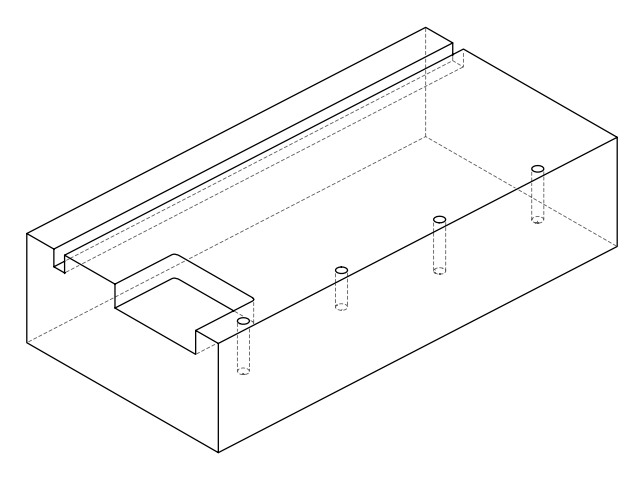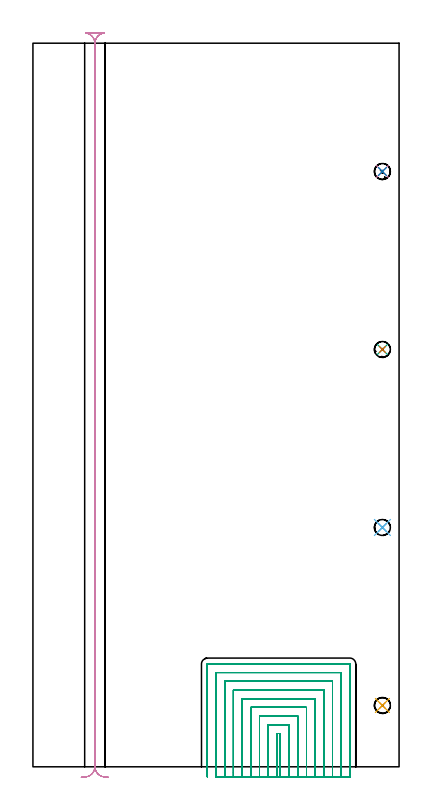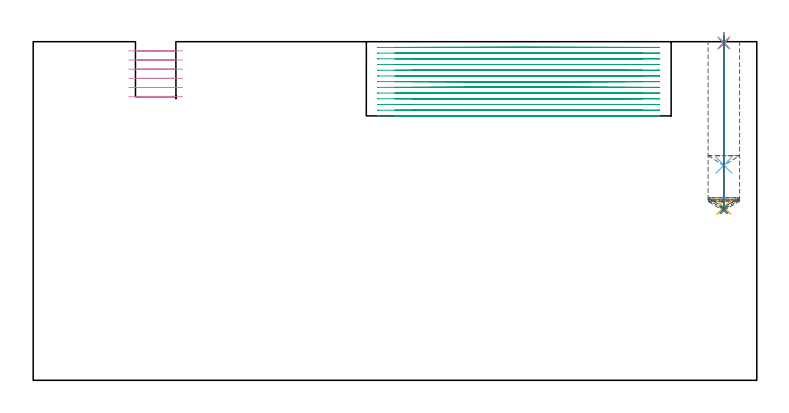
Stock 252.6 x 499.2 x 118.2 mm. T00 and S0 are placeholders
(PLAN: 10 operations, 3 tool changes, 73.3 min)
(1 SPOT_DRILL | STEP1POCKET | NXT0321_9005460120000 | 0.03 min | 0 mm3)
(2 SPOT_DRILL_1 | STEP1POCKET_1 | NXT0321_9005460120000 | 0.03 min | 1 mm3)
(3 SPOT_DRILL_2 | STEP1POCKET_2 | NXT0321_9005460120000 | 0.03 min | 1 mm3)
(4 SPOT_DRILL_3 | STEP1POCKET_3 | NXT0321_9005460120000 | 0.03 min | 3 mm3)
(5 DRILL_BLIND_HOLE_INTO_CENTER | STEP1POCKET | UGT0301_505 | 0.24 min | 5251 mm3)
(6 DRILL_BLIND_HOLE_INTO_CENTER_1 | STEP1POCKET_1 | UGT0301_505 | 0.18 min | 3862 mm3)
(7 DRILL_BLIND_HOLE_INTO_CENTER_2 | STEP1POCKET_2 | UGT0301_505 | 0.25 min | 5367 mm3)
(8 DRILL_BLIND_HOLE_INTO_CENTER_3 | STEP1POCKET_3 | UGT0301_505 | 0.24 min | 5318 mm3)
(9 MILL_SLOT | SLOT_PARTIAL_RECTANGULAR | NXT0201_009 | Follow Part, ap 2, ae 75% | 59.5 min | 206535 mm3)
(10 MILL_RECTANGULAR_SLOT | SLOT_RECTANGULAR | UGT0201_132 | Follow Part, ap 3.5, ae 75% | 12.79 min | 135165 mm3)
(TOOL NXT0321_9005460120000 | NC Spot Drill, 142deg, 12mm, Carbide, Uncoated | D12 PA142 FL30 Z2)
(TOOL UGT0301_505 | Carbide Drill 11.0 mm | D11 PA118 FL94 Z2)
(TOOL NXT0201_009 | ENDMILL 8mm [2P460-0800-NA 1630] | D8 FL26 Z6)
(TOOL UGT0201_132 | Carbide End Mill 14.0 | D14 FL30 Z4)
(OP 1 SPOT_DRILL)
G17 G21 G94 G90
T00 M6
G54
G17 G0 G90 X241.1 Y42.3 S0 M3
G43 Z128.2 H0
G94 G81 G98 Z117.727 F250. R121.2
G80
M5
M2
(OP 2 SPOT_DRILL_1)
G17 G21 G94 G90
T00 M6
G54
G17 G0 G90 X241.1 Y165.1 S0 M3
G43 Z128.2 H0
G94 G81 G98 Z117.727 F250. R121.2
G80
M5
M2
(OP 3 SPOT_DRILL_2)
G17 G21 G94 G90
T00 M6
G54
G17 G0 G90 X241.1 Y287.9 S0 M3
G43 Z128.2 H0
G94 G81 G98 Z117.727 F250. R121.2
G80
M5
M2
(OP 4 SPOT_DRILL_3)
G17 G21 G94 G90
T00 M6
G54
G17 G0 G90 X241.1 Y410.7 S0 M3
G43 Z128.2 H0
G94 G81 G98 Z117.727 F250. R121.2
G80
M5
M2
(OP 5 DRILL_BLIND_HOLE_INTO_CENTER)
G17 G21 G94 G90
T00 M6
G54
G17 G0 G90 X241.1 Y42.3 S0 M3
G43 Z128.2 H0
G94 G81 G98 Z60.4 F250. R120.2
G80
M5
M2
(OP 6 DRILL_BLIND_HOLE_INTO_CENTER_1)
G17 G21 G94 G90
T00 M6
G54
G17 G0 G90 X241.1 Y165.1 S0 M3
G43 Z128.2 H0
G94 G81 G98 Z75.1 F250. R120.2
G80
M5
M2
(OP 7 DRILL_BLIND_HOLE_INTO_CENTER_2)
G17 G21 G94 G90
T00 M6
G54
G17 G0 G90 X241.1 Y287.9 S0 M3
G43 Z128.2 H0
G94 G81 G98 Z59.2 F250. R120.2
G80
M5
M2
(OP 8 DRILL_BLIND_HOLE_INTO_CENTER_3)
G17 G21 G94 G90
T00 M6
G54
G17 G0 G90 X241.1 Y410.7 S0 M3
G43 Z128.2 H0
G94 G81 G98 Z59.7 F250. R120.2
G80
M5
M2
(OP 9 MILL_SLOT)
G17 G21 G94 G90
T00 M6
G54
G17 G0 G90 X170.7 Y-7. S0 M3
G43 Z128.2 H1
Z116.208
G94 G1 Y-4. F250.
Y23. F500.
X168.3
Y-4.
Y-7. F250.
X176.7
Y-4.
Y29. F500.
X162.3
Y-4.
Y-7. F250.
X182.7
Y-4.
Y35. F500.
X156.3
Y-4.
Y-7. F250.
X188.7
Y-4.
Y41. F500.
X150.3
Y-4.
Y-7. F250.
X194.7
Y-4.
Y47. F500.
X144.3
Y-4.
Y-7. F250.
X200.7
Y-4.
Y53. F500.
X138.3
Y-4.
Y-7. F250.
X206.7
Y-4.
Y59. F500.
X132.3
Y-4.
Y-7. F250.
X212.7
Y-4.
Y65. F500.
X126.3
Y-4.
Y-7. F250.
X218.7
Y-4.
Y70.9 F500.
X218.695 Y70.955
X218.655 Y70.995
X218.6 Y71.
X120.4
X120.345 Y70.995
X120.305 Y70.955
X120.3 Y70.9
Y-4.
Y-7. F250.
G0 X170.7 Z114.215
G1 Y-4.
Y23. F500.
X168.3
Y-4.
Y-7. F250.
X176.7
Y-4.
Y29. F500.
X162.3
Y-4.
Y-7. F250.
X182.7
Y-4.
Y35. F500.
X156.3
Y-4.
Y-7. F250.
X188.7
Y-4.
Y41. F500.
X150.3
Y-4.
Y-7. F250.
X194.7
Y-4.
Y47. F500.
X144.3
Y-4.
Y-7. F250.
X200.7
Y-4.
Y53. F500.
X138.3
Y-4.
Y-7. F250.
X206.7
Y-4.
Y59. F500.
X132.3
Y-4.
Y-7. F250.
X212.7
Y-4.
Y65. F500.
X126.3
Y-4.
Y-7. F250.
X218.7
Y-4.
Y70.9 F500.
X218.695 Y70.955
X218.655 Y70.995
X218.6 Y71.
X120.4
X120.345 Y70.995
X120.305 Y70.955
X120.3 Y70.9
Y-4.
Y-7. F250.
G0 X170.7 Z112.223
G1 Y-4.
Y23. F500.
X168.3
Y-4.
Y-7. F250.
X176.7
Y-4.
Y29. F500.
X162.3
Y-4.
Y-7. F250.
X182.7
Y-4.
Y35. F500.
X156.3
Y-4.
Y-7. F250.
X188.7
Y-4.
Y41. F500.
X150.3
Y-4.
Y-7. F250.
X194.7
Y-4.
Y47. F500.
X144.3
Y-4.
Y-7. F250.
X200.7
Y-4.
Y53. F500.
X138.3
Y-4.
Y-7. F250.
X206.7
Y-4.
Y59. F500.
X132.3
Y-4.
Y-7. F250.
X212.7
Y-4.
Y65. F500.
X126.3
Y-4.
Y-7. F250.
X218.7
Y-4.
Y70.9 F500.
X218.695 Y70.955
X218.655 Y70.995
X218.6 Y71.
X120.4
X120.345 Y70.995
X120.305 Y70.955
X120.3 Y70.9
Y-4.
Y-7. F250.
G0 X170.7 Z110.231
G1 Y-4.
Y23. F500.
X168.3
Y-4.
Y-7. F250.
X176.7
Y-4.
Y29. F500.
X162.3
Y-4.
Y-7. F250.
X182.7
Y-4.
Y35. F500.
X156.3
Y-4.
Y-7. F250.
X188.7
Y-4.
Y41. F500.
X150.3
Y-4.
Y-7. F250.
X194.7
Y-4.
Y47. F500.
X144.3
Y-4.
Y-7. F250.
X200.7
Y-4.
Y53. F500.
X138.3
Y-4.
Y-7. F250.
X206.7
Y-4.
Y59. F500.
X132.3
Y-4.
Y-7. F250.
X212.7
Y-4.
Y65. F500.
X126.3
Y-4.
Y-7. F250.
X218.7
Y-4.
Y70.9 F500.
X218.695 Y70.955
X218.655 Y70.995
X218.6 Y71.
X120.4
X120.345 Y70.995
X120.305 Y70.955
X120.3 Y70.9
Y-4.
Y-7. F250.
G0 X170.7 Z108.238
G1 Y-4.
Y23. F500.
X168.3
Y-4.
Y-7. F250.
X176.7
Y-4.
Y29. F500.
X162.3
Y-4.
Y-7. F250.
X182.7
Y-4.
Y35. F500.
X156.3
Y-4.
Y-7. F250.
X188.7
Y-4.
Y41. F500.
X150.3
Y-4.
Y-7. F250.
X194.7
Y-4.
Y47. F500.
X144.3
Y-4.
Y-7. F250.
X200.7
Y-4.
Y53. F500.
X138.3
Y-4.
Y-7. F250.
X206.7
Y-4.
Y59. F500.
X132.3
Y-4.
Y-7. F250.
X212.7
Y-4.
Y65. F500.
X126.3
Y-4.
Y-7. F250.
X218.7
Y-4.
Y70.9 F500.
X218.695 Y70.955
X218.655 Y70.995
X218.6 Y71.
X120.4
X120.345 Y70.995
X120.305 Y70.955
X120.3 Y70.9
Y-4.
Y-7. F250.
G0 X170.7 Z106.246
G1 Y-4.
Y23. F500.
X168.3
Y-4.
Y-7. F250.
X176.7
Y-4.
Y29. F500.
X162.3
Y-4.
Y-7. F250.
X182.7
Y-4.
Y35. F500.
X156.3
Y-4.
Y-7. F250.
X188.7
Y-4.
Y41. F500.
X150.3
Y-4.
Y-7. F250.
X194.7
Y-4.
Y47. F500.
X144.3
Y-4.
Y-7. F250.
X200.7
Y-4.
Y53. F500.
X138.3
Y-4.
Y-7. F250.
X206.7
Y-4.
Y59. F500.
X132.3
Y-4.
Y-7. F250.
X212.7
Y-4.
Y65. F500.
X126.3
Y-4.
Y-7. F250.
X218.7
Y-4.
Y70.9 F500.
X218.695 Y70.955
X218.655 Y70.995
X218.6 Y71.
X120.4
X120.345 Y70.995
X120.305 Y70.955
X120.3 Y70.9
Y-4.
Y-7. F250.
G0 X170.7 Z104.254
G1 Y-4.
Y23. F500.
X168.3
Y-4.
Y-7. F250.
X176.7
Y-4.
Y29. F500.
X162.3
Y-4.
Y-7. F250.
X182.7
Y-4.
Y35. F500.
X156.3
Y-4.
Y-7. F250.
X188.7
Y-4.
Y41. F500.
X150.3
Y-4.
Y-7. F250.
X194.7
Y-4.
Y47. F500.
X144.3
Y-4.
Y-7. F250.
X200.7
Y-4.
Y53. F500.
X138.3
Y-4.
Y-7. F250.
X206.7
Y-4.
Y59. F500.
X132.3
Y-4.
Y-7. F250.
X212.7
Y-4.
Y65. F500.
X126.3
Y-4.
Y-7. F250.
X218.7
Y-4.
Y70.9 F500.
X218.695 Y70.955
X218.655 Y70.995
X218.6 Y71.
X120.4
X120.345 Y70.995
X120.305 Y70.955
X120.3 Y70.9
Y-4.
Y-7. F250.
G0 X170.7 Z102.261
G1 Y-4.
Y23. F500.
X168.3
Y-4.
Y-7. F250.
X176.7
Y-4.
Y29. F500.
X162.3
Y-4.
Y-7. F250.
X182.7
Y-4.
Y35. F500.
X156.3
Y-4.
Y-7. F250.
X188.7
Y-4.
Y41. F500.
X150.3
Y-4.
Y-7. F250.
X194.7
Y-4.
Y47. F500.
X144.3
Y-4.
Y-7. F250.
X200.7
Y-4.
Y53. F500.
X138.3
Y-4.
Y-7. F250.
X206.7
Y-4.
Y59. F500.
X132.3
Y-4.
Y-7. F250.
X212.7
Y-4.
Y65. F500.
X126.3
Y-4.
Y-7. F250.
X218.7
Y-4.
Y70.9 F500.
X218.695 Y70.955
X218.655 Y70.995
X218.6 Y71.
X120.4
X120.345 Y70.995
X120.305 Y70.955
X120.3 Y70.9
Y-4.
Y-7. F250.
G0 X170.7 Z100.269
G1 Y-4.
Y23. F500.
X168.3
Y-4.
Y-7. F250.
X176.7
Y-4.
Y29. F500.
X162.3
Y-4.
Y-7. F250.
X182.7
Y-4.
Y35. F500.
X156.3
Y-4.
Y-7. F250.
X188.7
Y-4.
Y41. F500.
X150.3
Y-4.
Y-7. F250.
X194.7
Y-4.
Y47. F500.
X144.3
Y-4.
Y-7. F250.
X200.7
Y-4.
Y53. F500.
X138.3
Y-4.
Y-7. F250.
X206.7
Y-4.
Y59. F500.
X132.3
Y-4.
Y-7. F250.
X212.7
Y-4.
Y65. F500.
X126.3
Y-4.
Y-7. F250.
X218.7
Y-4.
Y70.9 F500.
X218.695 Y70.955
X218.655 Y70.995
X218.6 Y71.
X120.4
X120.345 Y70.995
X120.305 Y70.955
X120.3 Y70.9
Y-4.
Y-7. F250.
G0 X170.7 Z98.277
G1 Y-4.
Y23. F500.
X168.3
Y-4.
Y-7. F250.
X176.7
Y-4.
Y29. F500.
X162.3
Y-4.
Y-7. F250.
X182.7
Y-4.
Y35. F500.
X156.3
Y-4.
Y-7. F250.
X188.7
Y-4.
Y41. F500.
X150.3
Y-4.
Y-7. F250.
X194.7
Y-4.
Y47. F500.
X144.3
Y-4.
Y-7. F250.
X200.7
Y-4.
Y53. F500.
X138.3
Y-4.
Y-7. F250.
X206.7
Y-4.
Y59. F500.
X132.3
Y-4.
Y-7. F250.
X212.7
Y-4.
Y65. F500.
X126.3
Y-4.
Y-7. F250.
X218.7
Y-4.
Y70.9 F500.
X218.695 Y70.955
X218.655 Y70.995
X218.6 Y71.
X120.4
X120.345 Y70.995
X120.305 Y70.955
X120.3 Y70.9
Y-4.
Y-7. F250.
G0 X170.7 Z96.285
G1 Y-4.
Y23. F500.
X168.3
Y-4.
Y-7. F250.
X176.7
Y-4.
Y29. F500.
X162.3
Y-4.
Y-7. F250.
X182.7
Y-4.
Y35. F500.
X156.3
Y-4.
Y-7. F250.
X188.7
Y-4.
Y41. F500.
X150.3
Y-4.
Y-7. F250.
X194.7
Y-4.
Y47. F500.
X144.3
Y-4.
Y-7. F250.
X200.7
Y-4.
Y53. F500.
X138.3
Y-4.
Y-7. F250.
X206.7
Y-4.
Y59. F500.
X132.3
Y-4.
Y-7. F250.
X212.7
Y-4.
Y65. F500.
X126.3
Y-4.
Y-7. F250.
X218.7
Y-4.
Y70.9 F500.
X218.695 Y70.955
X218.655 Y70.995
X218.6 Y71.
X120.4
X120.345 Y70.995
X120.305 Y70.955
X120.3 Y70.9
Y-4.
Y-7. F250.
G0 X170.7 Z94.292
G1 Y-4.
Y23. F500.
X168.3
Y-4.
Y-7. F250.
X176.7
Y-4.
Y29. F500.
X162.3
Y-4.
Y-7. F250.
X182.7
Y-4.
Y35. F500.
X156.3
Y-4.
Y-7. F250.
X188.7
Y-4.
Y41. F500.
X150.3
Y-4.
Y-7. F250.
X194.7
Y-4.
Y47. F500.
X144.3
Y-4.
Y-7. F250.
X200.7
Y-4.
Y53. F500.
X138.3
Y-4.
Y-7. F250.
X206.7
Y-4.
Y59. F500.
X132.3
Y-4.
Y-7. F250.
X212.7
Y-4.
Y65. F500.
X126.3
Y-4.
Y-7. F250.
X218.7
Y-4.
Y70.9 F500.
X218.695 Y70.955
X218.655 Y70.995
X218.6 Y71.
X120.4
X120.345 Y70.995
X120.305 Y70.955
X120.3 Y70.9
Y-4.
Y-7. F250.
G0 X170.7 Z92.3
G1 Y-4.
Y23. F500.
X168.3
Y-4.
Y-7. F250.
X176.7
Y-4.
Y29. F500.
X162.3
Y-4.
Y-7. F250.
X182.7
Y-4.
Y35. F500.
X156.3
Y-4.
Y-7. F250.
X188.7
Y-4.
Y41. F500.
X150.3
Y-4.
Y-7. F250.
X194.7
Y-4.
Y47. F500.
X144.3
Y-4.
Y-7. F250.
X200.7
Y-4.
Y53. F500.
X138.3
Y-4.
Y-7. F250.
X206.7
Y-4.
Y59. F500.
X132.3
Y-4.
Y-7. F250.
X212.7
Y-4.
Y65. F500.
X126.3
Y-4.
Y-7. F250.
X218.7
Y-4.
Y70.9 F500.
X218.695 Y70.955
X218.655 Y70.995
X218.6 Y71.
X120.4
X120.345 Y70.995
X120.305 Y70.955
X120.3 Y70.9
Y-4.
Y-7. F250.
G0 Z128.2
M5
M2
(OP 10 MILL_RECTANGULAR_SLOT)
G17 G21 G94 G90
T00 M6
G54
G17 G0 G90 X52.14 Y-7.247 S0 M3
G43 Z128.2 H0
Z115.
G94 G1 X49.153 Y-6.97 F250.
G2 X42.8 Y0. R7. F500.
G1 Y499.2
G2 X49.152 Y506.17 R7.
G1 Y506.2
X36.348
Y506.17
G2 X42.7 Y499.2 R7.
G1 Y0.
G2 X36.347 Y-6.97 R7.
G1 X33.36 Y-7.247 F250.
G0 X52.14 Z111.8
G1 X49.153 Y-6.97
G2 X42.8 Y0. R7. F500.
G1 Y499.2
G2 X49.152 Y506.17 R7.
G1 Y506.2
X36.348
Y506.17
G2 X42.7 Y499.2 R7.
G1 Y0.
G2 X36.347 Y-6.97 R7.
G1 X33.36 Y-7.247 F250.
G0 X52.14 Z108.6
G1 X49.153 Y-6.97
G2 X42.8 Y0. R7. F500.
G1 Y499.2
G2 X49.152 Y506.17 R7.
G1 Y506.2
X36.348
Y506.17
G2 X42.7 Y499.2 R7.
G1 Y0.
G2 X36.347 Y-6.97 R7.
G1 X33.36 Y-7.247 F250.
G0 X52.14 Z105.4
G1 X49.153 Y-6.97
G2 X42.8 Y0. R7. F500.
G1 Y499.2
G2 X49.152 Y506.17 R7.
G1 Y506.2
X36.348
Y506.17
G2 X42.7 Y499.2 R7.
G1 Y0.
G2 X36.347 Y-6.97 R7.
G1 X33.36 Y-7.247 F250.
G0 X52.14 Z102.2
G1 X49.153 Y-6.97
G2 X42.8 Y0. R7. F500.
G1 Y499.2
G2 X49.152 Y506.17 R7.
G1 Y506.2
X36.348
Y506.17
G2 X42.7 Y499.2 R7.
G1 Y0.
G2 X36.347 Y-6.97 R7.
G1 X33.36 Y-7.247 F250.
G0 X52.14 Z99.
G1 X49.153 Y-6.97
G2 X42.8 Y0. R7. F500.
G1 Y499.2
G2 X49.152 Y506.17 R7.
G1 Y506.2
X36.348
Y506.17
G2 X42.7 Y499.2 R7.
G1 Y0.
G2 X36.347 Y-6.97 R7.
G1 X33.36 Y-7.247 F250.
G0 Z128.2
M5
M2
